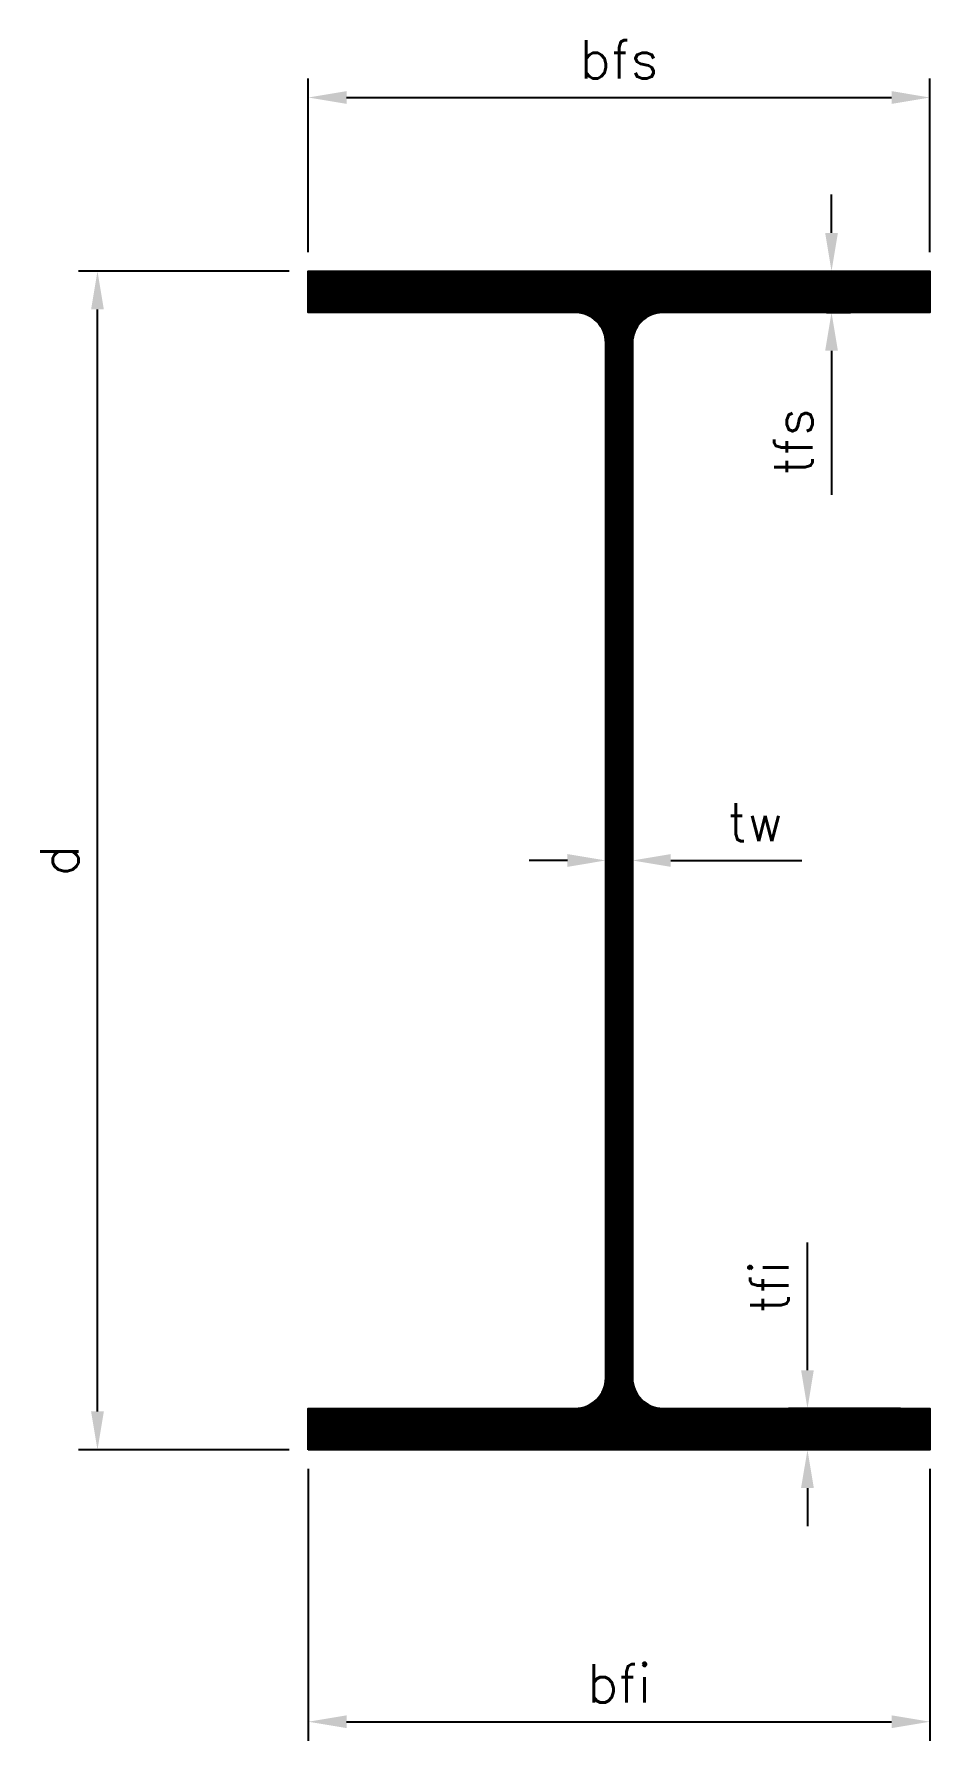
# Model space of a CAD drawing. Header units: millimetres. Extents: x 4 to 472, y 5 to 897.
import ezdxf

# ---------------------------------------------------------------- set-up
doc = ezdxf.new("R2010")
doc.units = ezdxf.units.MM
doc.styles.get("Standard").update_dxf_attribs({"font": 'simplex.shx'})
doc.dimstyles.new('1-10', dxfattribs={"dimscale": 0, "dimtxt": 20, "dimasz": 20, "dimexe": 10, "dimexo": 10, "dimgap": 10, "dimtad": 1, "dimdec": 0, "dimdsep": 46, "dimtxsty": 'Standard', "dimcen": -20, "dimclrd": 1, "dimclre": 1, "dimclrt": 3, "dimadec": 0, "dimazin": 0, "dimtfac": 0.7, "dimtdec": 0, "dimtmove": 0, "dimatfit": 3, "dimfxl": 0, "dimtolj": 1, "dimtzin": 12, "dimarcsym": 0})

# ---------------------------------------------------------------- blocks, each defined once
blk = doc.blocks.new('*D10')
at = {"color": 1, "lineweight": -2, "transparency": 16777216}
for p, q in [((147.17, 146.79), (147.17, 4.65)), ((472.17, 146.79), (472.17, 4.65)), ((167.17, 14.65), (452.17, 14.65))]:
    blk.add_line(p, q, dxfattribs=at)
at = {"color": 1, "transparency": 16777216}
for points in [[(167.17, 17.98), (167.17, 11.31), (147.17, 14.65)], [(452.17, 17.98), (452.17, 11.31), (472.17, 14.65)]]:
    blk.add_solid(points, dxfattribs=at)
at = {"layer": 'DEFPOINTS', "color": 0, "transparency": 16777216}
for p in [(147.17, 156.79), (472.17, 156.79), (472.17, 14.65)]:
    blk.add_point(p, dxfattribs=at)
at = {"color": 3, "transparency": 16777216, "insert": (309.67, 34.65), "char_height": 20, "attachment_point": 5}
blk.add_mtext('\\A1;bfi', dxfattribs=at)
blk = doc.blocks.new('*D11')
at = {"color": 1, "lineweight": -2, "transparency": 16777216}
for p, q in [((302.67, 474.79), (302.67, 474.79)), ((282.67, 464.79), (262.67, 464.79)), ((302.67, 464.79), (316.67, 464.79)), ((336.67, 464.79), (405.24, 464.79))]:
    blk.add_line(p, q, dxfattribs=at)
at = {"color": 1, "transparency": 16777216}
for points in [[(282.67, 468.12), (282.67, 461.45), (302.67, 464.79)], [(336.67, 468.12), (336.67, 461.45), (316.67, 464.79)]]:
    blk.add_solid(points, dxfattribs=at)
at = {"layer": 'DEFPOINTS', "color": 0, "transparency": 16777216}
for p in [(302.67, 464.79), (316.67, 464.79), (316.67, 464.79)]:
    blk.add_point(p, dxfattribs=at)
at = {"color": 3, "transparency": 16777216, "insert": (380.96, 484.79), "char_height": 20, "attachment_point": 5}
blk.add_mtext('\\A1;tw', dxfattribs=at)
blk = doc.blocks.new('*D12')
at = {"color": 1, "lineweight": -2, "transparency": 16777216}
for p, q in [((137.17, 772.79), (26.91, 772.79)), ((36.91, 176.79), (36.91, 752.79)), ((137.17, 156.79), (26.91, 156.79))]:
    blk.add_line(p, q, dxfattribs=at)
at = {"color": 1, "transparency": 16777216}
for points in [[(33.58, 752.79), (40.24, 752.79), (36.91, 772.79)], [(33.58, 176.79), (40.24, 176.79), (36.91, 156.79)]]:
    blk.add_solid(points, dxfattribs=at)
at = {"layer": 'DEFPOINTS', "color": 0, "transparency": 16777216}
for p in [(36.91, 772.79), (147.17, 772.79), (147.17, 156.79)]:
    blk.add_point(p, dxfattribs=at)
at = {"color": 3, "transparency": 16777216, "insert": (16.91, 464.79), "char_height": 20, "attachment_point": 5, "rotation": 90}
blk.add_mtext('\\A1;d', dxfattribs=at)
blk = doc.blocks.new('*D13')
at = {"color": 1, "lineweight": -2, "transparency": 16777216}
for p, q in [((147.17, 782.79), (147.17, 873.54)), ((472.17, 782.79), (472.17, 873.54)), ((167.17, 863.54), (452.17, 863.54))]:
    blk.add_line(p, q, dxfattribs=at)
at = {"color": 1, "transparency": 16777216}
for points in [[(167.17, 866.88), (167.17, 860.21), (147.17, 863.54)], [(452.17, 866.88), (452.17, 860.21), (472.17, 863.54)]]:
    blk.add_solid(points, dxfattribs=at)
at = {"layer": 'DEFPOINTS', "color": 0, "transparency": 16777216}
for p in [(472.17, 863.54), (147.17, 772.79), (472.17, 772.79)]:
    blk.add_point(p, dxfattribs=at)
at = {"color": 3, "transparency": 16777216, "insert": (309.67, 883.54), "char_height": 20, "attachment_point": 5}
blk.add_mtext('\\A1;bfs', dxfattribs=at)
blk = doc.blocks.new('*D14')
at = {"color": 1, "lineweight": -2, "transparency": 16777216}
for p, q in [((408.16, 198.39), (408.16, 265.05)), ((456.89, 178.39), (398.16, 178.39)), ((408.16, 156.79), (408.16, 178.39)), ((456.89, 156.79), (398.16, 156.79)), ((408.16, 136.79), (408.16, 116.79))]:
    blk.add_line(p, q, dxfattribs=at)
at = {"color": 1, "transparency": 16777216}
for points in [[(404.82, 198.39), (411.49, 198.39), (408.16, 178.39)], [(404.82, 136.79), (411.49, 136.79), (408.16, 156.79)]]:
    blk.add_solid(points, dxfattribs=at)
at = {"layer": 'DEFPOINTS', "color": 0, "transparency": 16777216}
for p in [(408.16, 178.39), (466.89, 178.39), (466.89, 156.79)]:
    blk.add_point(p, dxfattribs=at)
at = {"color": 3, "transparency": 16777216, "insert": (388.16, 241.72), "char_height": 20, "attachment_point": 5, "rotation": 90}
blk.add_mtext('\\A1;tfi', dxfattribs=at)
blk = doc.blocks.new('*D15')
at = {"color": 1, "lineweight": -2, "transparency": 16777216}
for p, q in [((420.74, 792.79), (420.74, 812.79)), ((418.16, 772.79), (430.74, 772.79)), ((420.74, 772.79), (420.74, 751.19)), ((418.16, 751.19), (430.74, 751.19)), ((420.74, 731.19), (420.74, 655.95))]:
    blk.add_line(p, q, dxfattribs=at)
at = {"color": 1, "transparency": 16777216}
for points in [[(417.41, 792.79), (424.08, 792.79), (420.74, 772.79)], [(417.41, 731.19), (424.08, 731.19), (420.74, 751.19)]]:
    blk.add_solid(points, dxfattribs=at)
at = {"layer": 'DEFPOINTS', "color": 0, "transparency": 16777216}
for p in [(408.16, 772.79), (408.16, 751.19), (420.74, 751.19)]:
    blk.add_point(p, dxfattribs=at)
at = {"color": 3, "transparency": 16777216, "insert": (400.74, 683.57), "char_height": 20, "attachment_point": 5, "rotation": 90}
blk.add_mtext('\\A1;tfs', dxfattribs=at)

msp = doc.modelspace()

# ---------------------------------------------------------------- hatches: boundary and pattern name
h = msp.add_hatch()
h.set_pattern_fill('ANSI31', color=2)
h.set_pattern_definition([(45, (-8388.10452, -1604.63407), (-0.0883883476, 0.0883883476), [])])
h.paths.add_polyline_path([(316.67, 735.29, -0.414214), (332.57, 751.19), (472.17, 751.19), (472.17, 772.79), (147.17, 772.79), (147.17, 751.19), (286.77, 751.19, -0.414214), (302.67, 735.29), (302.67, 194.29, -0.414214), (286.77, 178.39), (147.17, 178.39), (147.17, 156.79), (472.17, 156.79), (472.17, 178.39), (332.57, 178.39, -0.414214), (316.67, 194.29)])

# ---------------------------------------------------------------- linework, layer by layer
at = {"color": 2, "linetype": 'Continuous'}
msp.add_lwpolyline([(147.17, 156.79), (147.17, 178.39), (286.77, 178.39, 0.414214), (302.67, 194.29), (302.67, 735.29, 0.414214), (286.77, 751.19), (147.17, 751.19), (147.17, 772.79), (472.17, 772.79), (472.17, 751.19), (332.57, 751.19, 0.414214), (316.67, 735.29), (316.67, 194.29, 0.414214), (332.57, 178.39), (472.17, 178.39), (472.17, 156.79), (147.17, 156.79)], format="xyb", dxfattribs=at)

# ---------------------------------------------------------------- dimensions: what is measured, and where the dimension line sits
for base, p1, p2, text, picture, middle in [((472.17, 863.54), (147.17, 772.79), (472.17, 772.79), 'bfs', '*D13', (309.67, 883.54)), ((316.67, 464.79), (302.67, 464.79), (316.67, 464.79), 'tw', '*D11', (380.96, 484.79)), ((472.17, 14.65), (147.17, 156.79), (472.17, 156.79), 'bfi', '*D10', (309.67, 34.65))]:
    dim = msp.add_linear_dim(base=base, p1=p1, p2=p2, text=text, dimstyle='1-10', override={"dimscale": 1})
    dim.commit()
    dim.dimension.update_dxf_attribs({"geometry": picture, "text_midpoint": middle})
for base, p1, p2, text, picture, middle in [((420.74, 751.19), (408.16, 772.79), (408.16, 751.19), 'tfs', '*D15', (400.74, 683.57)), ((36.91, 772.79), (147.17, 156.79), (147.17, 772.79), 'd', '*D12', (16.91, 464.79)), ((408.16, 178.39), (466.89, 156.79), (466.89, 178.39), 'tfi', '*D14', (388.16, 241.72))]:
    dim = msp.add_linear_dim(base=base, p1=p1, p2=p2, angle=90, text=text, dimstyle='1-10', override={"dimscale": 1})
    dim.commit()
    dim.dimension.update_dxf_attribs({"geometry": picture, "text_midpoint": middle})

doc.saveas('drawing.dxf')
